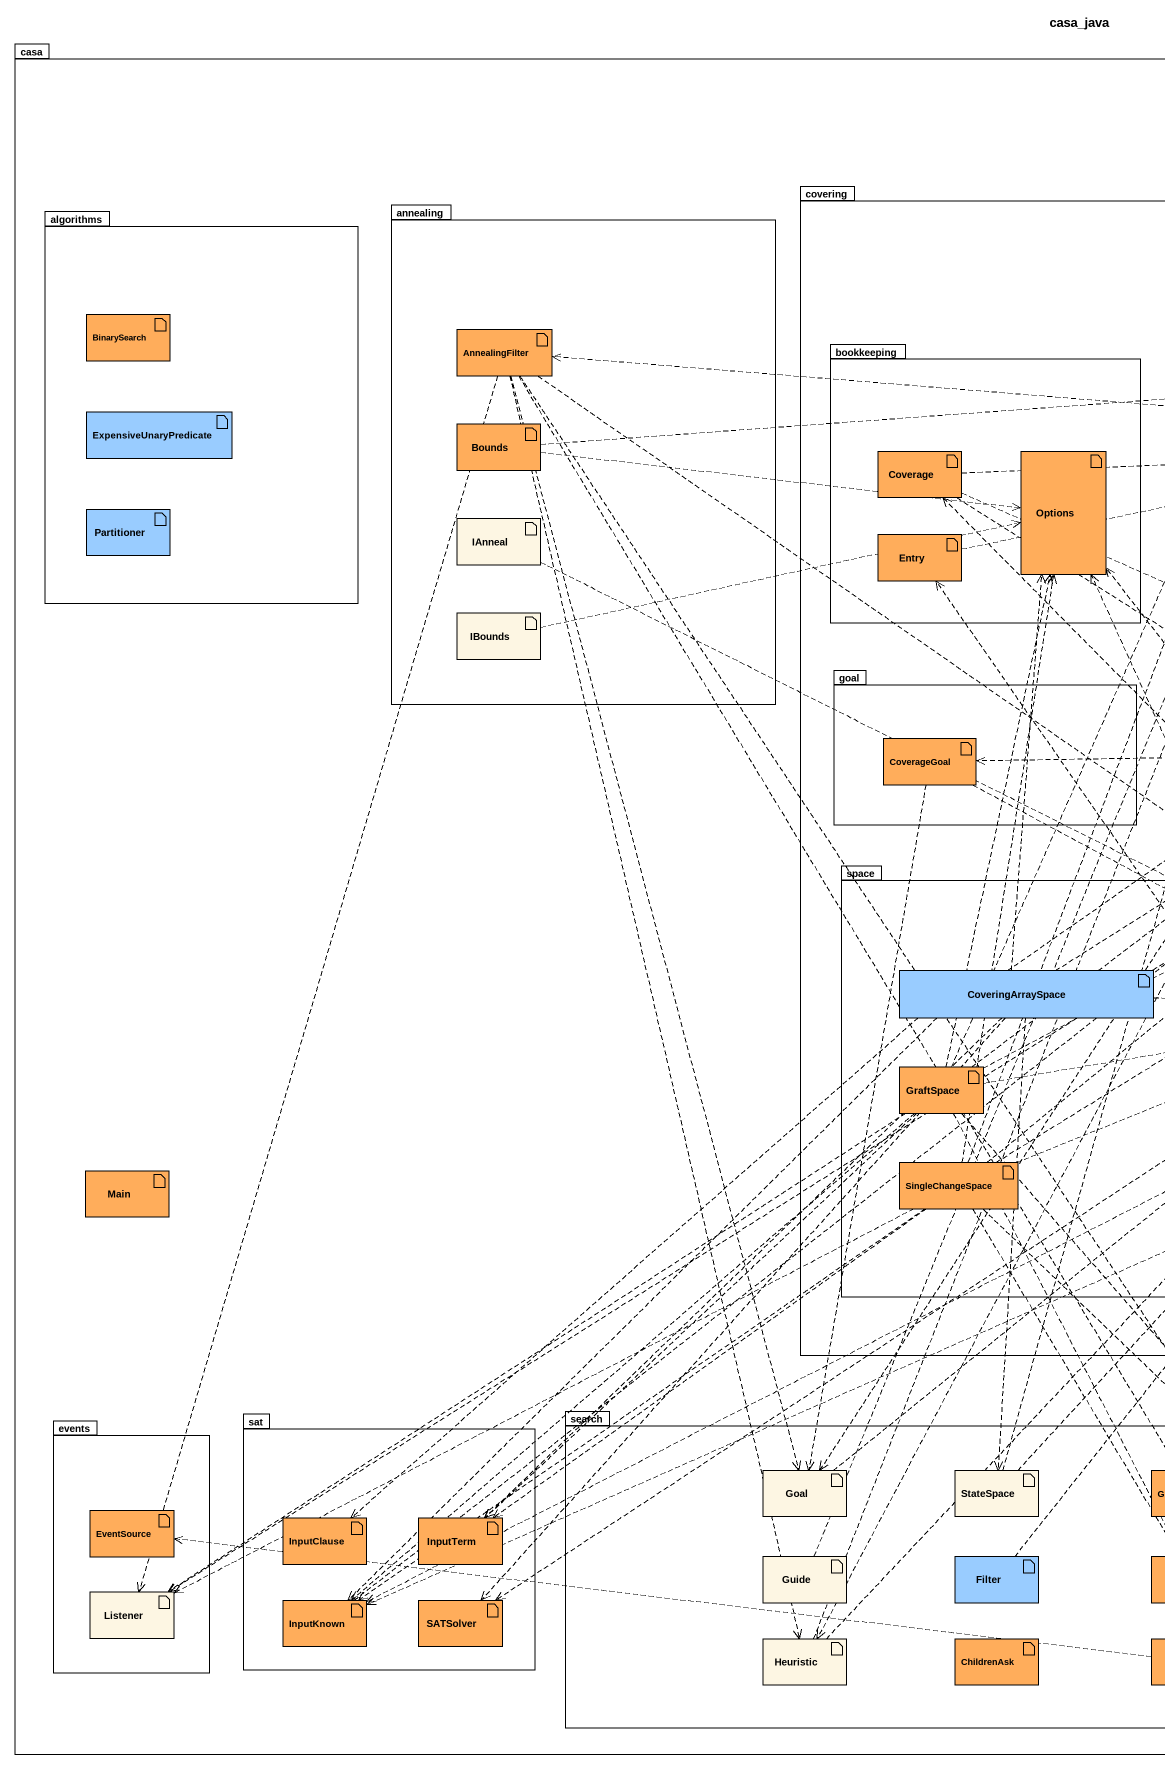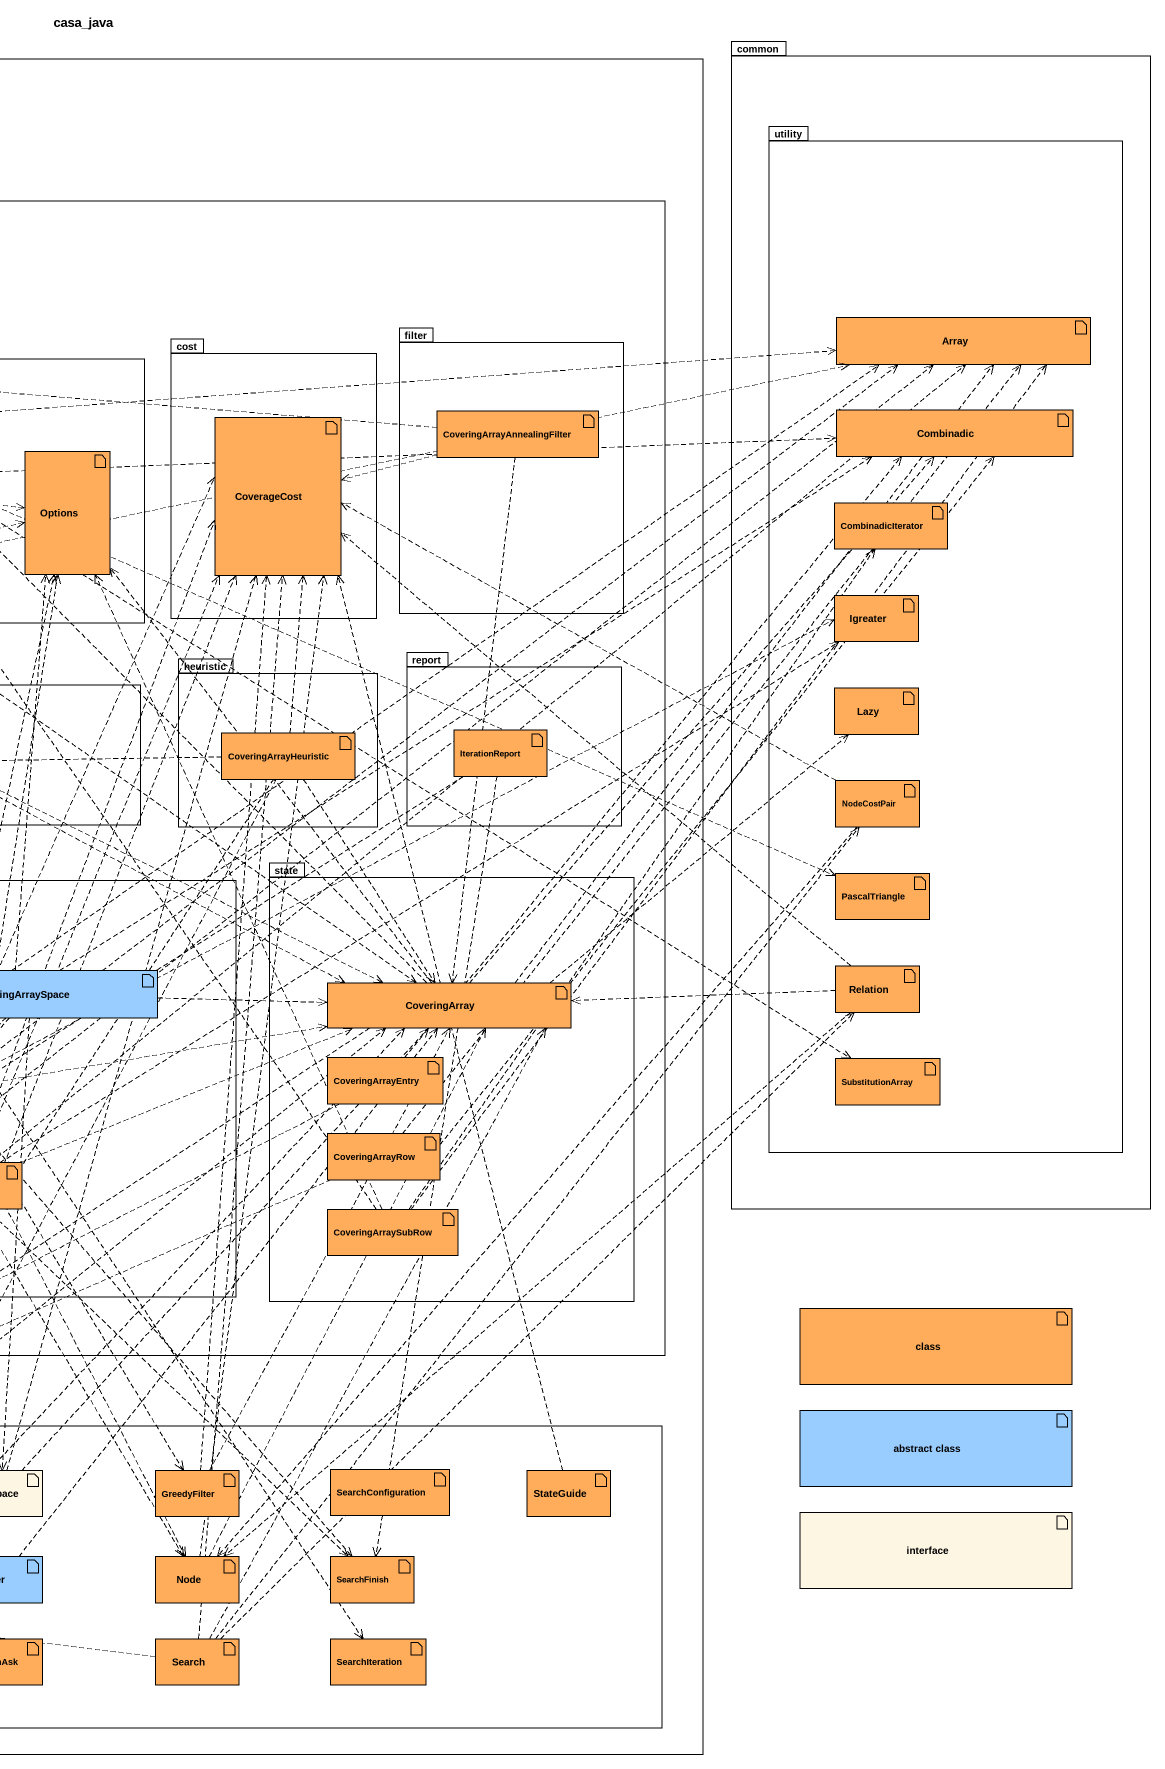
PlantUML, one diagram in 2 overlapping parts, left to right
@startuml
title casa_java
package casa {
  package algorithms {
    artifact BinarySearch #FFAD5B
    artifact ExpensiveUnaryPredicate #99CCFF
    artifact Partitioner #99CCFF
  }
  package annealing {
    artifact AnnealingFilter #FFAD5B
    artifact Bounds #FFAD5B
    artifact IAnneal
    artifact IBounds
  }
  package covering {
    package cost {
      artifact CoverageCost #FFAD5B
    }
    package filter {
      artifact CoveringArrayAnnealingFilter #FFAD5B
    }
    package bookkeeping {
      artifact Coverage #FFAD5B
      artifact Options #FFAD5B
      artifact Entry #FFAD5B
    }
    package goal {
      artifact CoverageGoal #FFAD5B
    }
    package heuristic {
      artifact CoveringArrayHeuristic #FFAD5B
    }
    package report {
      artifact IterationReport #FFAD5B
    }
    package space {
      artifact CoveringArraySpace #99CCFF
      artifact GraftSpace #FFAD5B
      artifact SingleChangeSpace #FFAD5B
    }
    package "state" as state_ {
      artifact CoveringArray #FFAD5B
      artifact CoveringArrayEntry #FFAD5B
      artifact CoveringArrayRow #FFAD5B
      artifact CoveringArraySubRow #FFAD5B
    }
  }
  artifact Main #FFAD5B
  package events {
    artifact EventSource #FFAD5B
    artifact Listener
  }
  package sat {
    artifact InputClause #FFAD5B
    artifact InputTerm #FFAD5B
    artifact InputKnown #FFAD5B
    artifact SATSolver #FFAD5B
  }
  package search {
    artifact Goal
    artifact StateSpace
    artifact GreedyFilter #FFAD5B
    artifact SearchConfiguration #FFAD5B
    artifact StateGuide #FFAD5B
    artifact Guide
    artifact Filter #99CCFF
    artifact "Node" as Node_ #FFAD5B
    artifact SearchFinish #FFAD5B
    artifact Heuristic
    artifact ChildrenAsk #FFAD5B
    artifact Search #FFAD5B
    artifact SearchIteration #FFAD5B
  }
}
package common {
  package utility {
    artifact Array #FFAD5B
    artifact Combinadic #FFAD5B
    artifact CombinadicIterator #FFAD5B
    artifact Igreater #FFAD5B
    artifact Lazy #FFAD5B
    artifact NodeCostPair #FFAD5B
    artifact PascalTriangle #FFAD5B
    artifact Relation #FFAD5B
    artifact SubstitutionArray #FFAD5B
  }
}
artifact "class" as class_ #FFAD5B
artifact "abstract class" as abstract_class #99CCFF
artifact "interface" as interface_
AnnealingFilter ..> CoveringArray
AnnealingFilter ..> Goal
AnnealingFilter ..> GreedyFilter
AnnealingFilter ..> Listener
AnnealingFilter ..> Heuristic
AnnealingFilter ..> SearchIteration
Bounds .right.> Array
Bounds .right.> Options
CoveringArrayAnnealingFilter .left.> AnnealingFilter
CoveringArrayAnnealingFilter .left.> CoverageCost
CoveringArrayAnnealingFilter ..> CoveringArray
Coverage .right.> Combinadic
Coverage .right.> PascalTriangle
Coverage ..> SubstitutionArray
IAnneal .right.> CoveringArray
Entry .right.> Array
IBounds .right.> Options
CoverageGoal .right.> CoveringArray
CoverageGoal ..> Goal
CoveringArrayHeuristic .up.> CoverageCost
CoveringArrayHeuristic .left.> CoverageGoal
CoveringArrayHeuristic ..> CoveringArray
CoveringArrayHeuristic ..> Goal
CoveringArrayHeuristic ..> Heuristic
IterationReport ..> SearchFinish
IterationReport ..> Listener
NodeCostPair .left.> CoverageCost
NodeCostPair ..> Node_
CoveringArraySpace .up.> Array
CoveringArraySpace .up.> Combinadic
CoveringArraySpace .up.> Options
CoveringArraySpace .right.> CoveringArray
CoveringArraySpace ..> StateSpace
CoveringArraySpace ..> InputClause
CoveringArraySpace ..> InputTerm
CoveringArraySpace ..> InputKnown
CoveringArraySpace ..> SATSolver
Relation .up.> CoverageCost
Relation .left.> CoveringArray
Relation ..> Node_
CoveringArray .up.> Array
CoveringArray .up.> Combinadic
CoveringArray .up.> Coverage
CoveringArray .up.> Options
CoveringArray .up.> Lazy
CoveringArray ..> SATSolver
CoveringArrayEntry .up.> Combinadic
CoveringArrayEntry .left.> InputKnown
GraftSpace .up.> Array
GraftSpace .up.> CoverageCost
GraftSpace .up.> Options
GraftSpace .right.> Igreater
GraftSpace .right.> CoveringArray
GraftSpace ..> InputTerm
GraftSpace ..> Node_
GraftSpace ..> SearchFinish
GraftSpace ..> Listener
GraftSpace ..> InputKnown
CoveringArrayRow .up.> Array
CoveringArrayRow .up.> Combinadic
CoveringArrayRow .left.> InputKnown
SingleChangeSpace .up.> Array
SingleChangeSpace .up.> CoverageCost
SingleChangeSpace .up.> Options
SingleChangeSpace .up.> Igreater
SingleChangeSpace .right.> CoveringArray
SingleChangeSpace ..> InputTerm
SingleChangeSpace ..> Node_
SingleChangeSpace ..> SearchFinish
SingleChangeSpace .left.> Listener
SingleChangeSpace ..> InputKnown
CoveringArraySubRow .up.> Array
CoveringArraySubRow .up.> Options
CoveringArraySubRow .up.> CombinadicIterator
CoveringArraySubRow .up.> Entry
Goal .up.> CoveringArray
StateSpace .up.> CoverageCost
StateSpace .up.> CoveringArray
GreedyFilter .up.> CoverageCost
GreedyFilter .up.> CoveringArray
StateGuide .up.> CoverageCost
Guide .up.> CoverageCost
Filter .up.> CoveringArray
Node_ .up.> CoverageCost
Node_ .up.> CoveringArray
InputKnown .up.> Array
Heuristic .up.> CoverageCost
Heuristic .up.> CoveringArray
Search .up.> CoverageCost
Search .up.> NodeCostPair
Search .up.> Relation
Search .up.> CoveringArray
Search .left.> EventSource
@enduml
